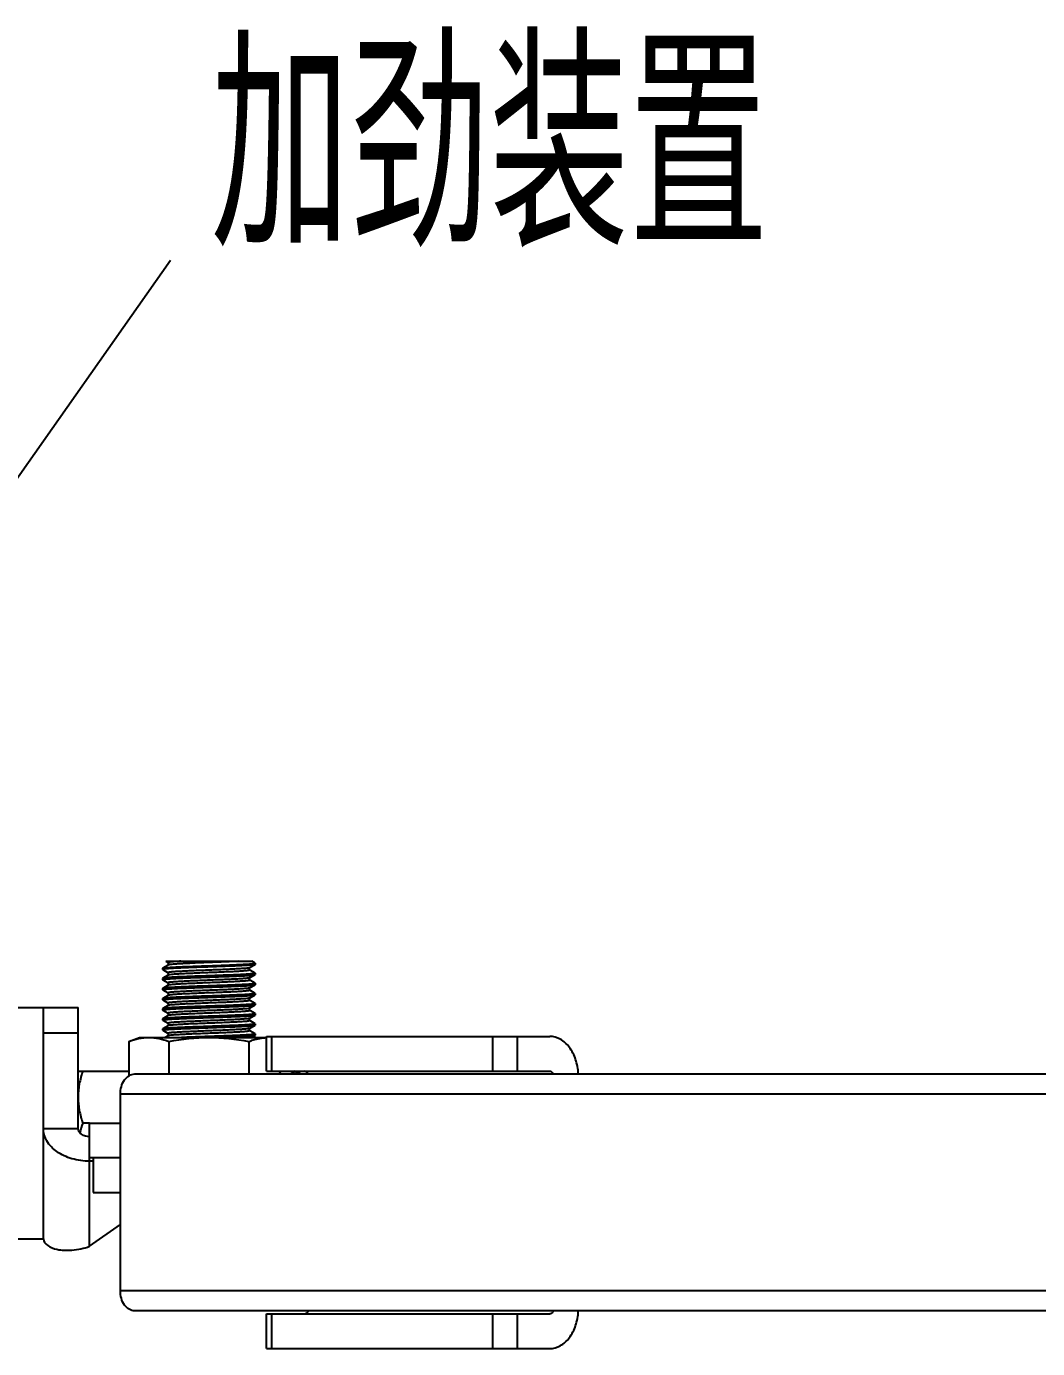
# Model space of a CAD drawing. Extents: x 27938 to 650306, y -92720 to 1524912.
# Drawn here: x 326300 to 328331, y 845778 to 848435 of the extents above; entities that cross this region are included whole.
import ezdxf

# ---------------------------------------------------------------- set-up
doc = ezdxf.new("R2010")
doc.units = 0
doc.header["$LTSCALE"] = 1000
doc.header["$MEASUREMENT"] = 0
doc.layers.add('W_DIM', color=4, linetype='Continuous')
doc.styles.get("Standard").update_dxf_attribs({"font": 'gbenor.shx', "bigfont": 'gbcbig.shx'})
doc.styles.add('wwp100', font='txt.shx', dxfattribs={"width": 0.7, "height": 400, "bigfont": 'hztxt.shx'})
doc.dimstyles.get("Standard").update_dxf_attribs({"dimtxt": 0.18, "dimasz": 0.18, "dimexe": 0.18, "dimexo": 0.0625, "dimgap": 0.09, "dimtad": 0, "dimtih": 1, "dimtoh": 1, "dimdec": 4, "dimzin": 0, "dimdsep": 46, "dimtxsty": 'Standard', "dimcen": 0.09, "dimadec": 0, "dimazin": 0, "dimtfac": 1, "dimtdec": 4, "dimtofl": 0, "dimtmove": 0, "dimatfit": 3, "dimfxl": 1, "dimtolj": 1, "dimtzin": 0, "dimarcsym": 0})

msp = doc.modelspace()

# ---------------------------------------------------------------- linework, layer by layer
at = {"linetype": 'Continuous'}
for p, q in [((326573.6, 846542.2), (326573.8, 846542.3)), ((326573.6, 846542.2), (326573.6, 846539.6)), ((326573.6, 846542.2), (326573.6, 846539.6)), ((326573.8, 846539.4), (326573.6, 846539.6)), ((326573.6, 846539.6), (326573.6, 846539.6)), ((326584.6, 846548.6), (326573.8, 846542.3)), ((326573.8, 846539.4), (326584.6, 846533.2)), ((326579.9, 846556.2), (326584.6, 846553.5)), ((326579.9, 846556.2), (326752.9, 846556.2)), ((326584.6, 846553.6), (326584.6, 846548.6)), ((326584.8, 846548.7), (326584.6, 846548.6)), ((326748.2, 846543.2), (326748.4, 846543.3)), ((326748.4, 846543.3), (326759.3, 846549.6)), ((326748.4, 846538.3), (326748.4, 846543.3)), ((326759.3, 846532.2), (326748.5, 846538.4)), ((326759.3, 846552.5), (326752.9, 846556.2)), ((326759.4, 846552.3), (326759.3, 846552.5)), ((326759.4, 846549.8), (326759.3, 846549.6)), ((326759.4, 846552.3), (326759.4, 846549.8)), ((326573.8, 846522), (326573.6, 846521.8)), ((326573.6, 846521.8), (326573.6, 846519.3)), ((326573.6, 846521.8), (326573.6, 846519.3)), ((326573.8, 846519.1), (326573.6, 846519.3)), ((326573.6, 846519.3), (326573.6, 846519.3)), ((326584.6, 846528.3), (326573.8, 846522)), ((326573.8, 846519.1), (326584.6, 846512.8)), ((326584.6, 846533.2), (326584.6, 846528.3)), ((326584.8, 846528.4), (326584.6, 846528.3)), ((326584.6, 846512.9), (326584.6, 846507.9)), ((326585.2, 846528.5), (326584.8, 846528.4)), ((326748.2, 846522.9), (326748.4, 846523)), ((326748.4, 846523), (326759.3, 846529.3)), ((326748.4, 846518), (326748.4, 846523)), ((326759.3, 846511.9), (326748.5, 846518.1)), ((326759.3, 846532.2), (326759.4, 846532)), ((326759.3, 846529.3), (326759.4, 846529.5)), ((326759.3, 846511.9), (326759.4, 846511.7)), ((326759.4, 846532), (326759.4, 846529.5)), ((326759.4, 846532), (326759.4, 846529.5)), ((326759.4, 846511.7), (326759.4, 846509.1)), ((326759.4, 846511.7), (326759.4, 846509.1)), ((326573.8, 846501.7), (326573.6, 846501.5)), ((326573.6, 846501.5), (326573.6, 846499)), ((326573.6, 846501.5), (326573.6, 846499)), ((326573.8, 846498.8), (326573.6, 846499)), ((326573.6, 846499), (326573.6, 846499)), ((326584.6, 846507.9), (326573.8, 846501.7)), ((326573.8, 846498.8), (326584.6, 846492.5)), ((326584.6, 846487.6), (326573.8, 846481.4)), ((326584.8, 846508.1), (326584.6, 846507.9)), ((326584.6, 846492.6), (326584.6, 846487.6)), ((326584.8, 846487.7), (326584.6, 846487.6)), ((326748.2, 846502.5), (326748.4, 846502.6)), ((326748.4, 846502.6), (326759.3, 846508.9)), ((326748.4, 846497.7), (326748.4, 846502.6)), ((326748.4, 846482.3), (326759.3, 846488.6)), ((326759.3, 846491.5), (326748.5, 846497.8)), ((326759.3, 846508.9), (326759.4, 846509.1)), ((326759.3, 846491.5), (326759.4, 846491.3)), ((326759.3, 846488.6), (326759.4, 846488.8)), ((326759.4, 846491.3), (326759.4, 846488.8)), ((326759.4, 846491.3), (326759.4, 846488.8)), ((325753.3, 846463.3), (326403.8, 846463.3)), ((326334.1, 845998.6), (326334.1, 846463.3)), ((326403.8, 846220.2), (326403.8, 846463.3)), ((326573.8, 846481.4), (326573.6, 846481.2)), ((326573.6, 846481.2), (326573.6, 846478.6)), ((326573.6, 846481.2), (326573.6, 846478.6)), ((326573.6, 846478.6), (326573.6, 846478.7)), ((326573.8, 846478.4), (326573.6, 846478.6)), ((326573.8, 846461), (326573.6, 846460.8)), ((326573.6, 846460.8), (326573.6, 846458.3)), ((326573.6, 846460.8), (326573.6, 846458.3)), ((326573.8, 846478.4), (326584.6, 846472.2)), ((326584.6, 846467.3), (326573.8, 846461)), ((326584.6, 846472.3), (326584.6, 846467.3)), ((326584.8, 846467.4), (326584.6, 846467.3)), ((326748.2, 846482.2), (326748.4, 846482.3)), ((326748.2, 846461.9), (326748.4, 846462)), ((326748.4, 846477.3), (326748.4, 846482.3)), ((326748.4, 846462), (326759.3, 846468.3)), ((326748.4, 846457), (326748.4, 846462)), ((326759.3, 846471.2), (326748.5, 846477.4)), ((326759.3, 846471.2), (326759.4, 846471)), ((326759.3, 846468.3), (326759.4, 846468.5)), ((326759.4, 846471), (326759.4, 846468.5)), ((326759.4, 846471), (326759.4, 846468.5)), ((326573.8, 846458.1), (326573.6, 846458.3)), ((326573.6, 846458.3), (326573.6, 846458.3)), ((326573.8, 846440.7), (326573.6, 846440.5)), ((326573.6, 846440.5), (326573.6, 846438)), ((326573.6, 846440.5), (326573.6, 846438)), ((326573.8, 846437.8), (326573.6, 846438)), ((326573.6, 846438), (326573.6, 846438)), ((326573.8, 846458.1), (326584.6, 846451.8)), ((326584.6, 846447), (326573.8, 846440.7)), ((326573.8, 846437.8), (326584.6, 846431.5)), ((326584.6, 846451.9), (326584.6, 846447)), ((326584.8, 846447.1), (326584.6, 846447)), ((326748.2, 846441.5), (326747.9, 846441.4)), ((326748.2, 846441.5), (326748.4, 846441.7)), ((326748.4, 846441.7), (326759.3, 846447.9)), ((326748.4, 846436.7), (326748.4, 846441.7)), ((326759.3, 846450.9), (326748.5, 846457.1)), ((326759.3, 846430.5), (326748.5, 846436.8)), ((326759.3, 846450.9), (326759.4, 846450.7)), ((326759.3, 846447.9), (326759.4, 846448.1)), ((326759.4, 846450.7), (326759.4, 846448.1)), ((326759.4, 846450.7), (326759.4, 846448.1)), ((326334.1, 846412.2), (326403.8, 846412.2)), ((326573.8, 846420.4), (326573.6, 846420.2)), ((326573.6, 846420.2), (326573.6, 846417.6)), ((326573.6, 846420.2), (326573.6, 846417.6)), ((326573.6, 846417.6), (326573.6, 846417.7)), ((326573.8, 846417.5), (326573.6, 846417.6)), ((326584.6, 846426.6), (326573.8, 846420.4)), ((326573.8, 846417.5), (326584.6, 846411.2)), ((326584.6, 846406.3), (326578.7, 846402.9)), ((326584.6, 846431.6), (326584.6, 846426.6)), ((326584.8, 846426.7), (326584.6, 846426.6)), ((326584.6, 846411.3), (326584.6, 846406.3)), ((326584.8, 846406.4), (326584.6, 846406.3)), ((326585.1, 846426.9), (326584.8, 846426.7)), ((326748.2, 846421.2), (326748.4, 846421.3)), ((326748.4, 846421.3), (326759.3, 846427.6)), ((326748.4, 846416.4), (326748.4, 846421.3)), ((326759.3, 846410.2), (326748.5, 846416.4)), ((326751.7, 846402.9), (326759.3, 846407.3)), ((326759.3, 846430.5), (326759.4, 846430.3)), ((326759.3, 846427.6), (326759.4, 846427.8)), ((326759.3, 846410.2), (326759.4, 846410)), ((326759.3, 846407.3), (326759.4, 846407.5)), ((326759.4, 846430.3), (326759.4, 846427.8)), ((326759.4, 846430.3), (326759.4, 846427.8)), ((326759.4, 846410), (326759.4, 846407.5)), ((326759.4, 846410), (326759.4, 846407.5)), ((326505.6, 846395), (326527.1, 846402.9)), ((326505.6, 846395), (326505.6, 846325.9)), ((326527.1, 846402.9), (326782.6, 846402.9)), ((326586, 846395), (326586, 846329.7)), ((326747, 846395), (326747, 846329.7)), ((326782.6, 846335.5), (326782.6, 846405.2)), ((326782.6, 846405.2), (327351.4, 846405.2)), ((326792.9, 846335.5), (326792.9, 846405.2)), ((327236.4, 846405.2), (327236.4, 846335.5)), ((327285.7, 846405.2), (327285.7, 846335.5)), ((326403.8, 846335.5), (326505.6, 846335.5)), ((326517.7, 846329.7), (330327.4, 846329.7)), ((326782.6, 846335.5), (327351.4, 846335.5)), ((326811.7, 846335.5), (326807.5, 846329.7)), ((326837.7, 846335.5), (326838.1, 846335)), ((326488.9, 845894.1), (326488.9, 846289.1)), ((330019.4, 846289.1), (326488.9, 846289.1)), ((326334.1, 846220.2), (326403.8, 846220.2)), ((326427, 846230.9), (326413.1, 846230.9)), ((326427, 845983.4), (326427, 846231)), ((326427, 846231), (326488.9, 846231)), ((326488.9, 846161.3), (326427, 846161.3)), ((326434.2, 846154.5), (326427, 846154.5)), ((326434.2, 846161.3), (326434.2, 846091.6)), ((326434.2, 846091.6), (326488.9, 846091.6)), ((326427, 845983.4), (326488.9, 846027.1)), ((324696.2, 845998.6), (326334.1, 845998.6)), ((330019.4, 845894.1), (326488.9, 845894.1)), ((330327.4, 845853.5), (326517.7, 845853.5)), ((326782.6, 845778), (326782.6, 845847.7)), ((326782.6, 845847.7), (327351.4, 845847.7)), ((326792.9, 845778), (326792.9, 845847.7)), ((327236.4, 845847.7), (327236.4, 845778)), ((327285.7, 845847.7), (327285.7, 845778)), ((326782.6, 845778), (327351.4, 845778))]:
    msp.add_line(p, q, dxfattribs=at)
msp.add_lwpolyline([(326850.9, 846329.7), (326841.8, 846333.2), (326836.9, 846335.5)], dxfattribs=at)
msp.add_arc((326842.3, 846344.4), 24, 330.2296, 332.1247, dxfattribs=at)
for points, knots in [([(326759.3, 846549.6), (326759, 846549.4), (326758, 846549.2), (326756.2, 846548.9), (326753.6, 846548.6), (326748.5, 846548.2), (326740.4, 846547.6), (326728.6, 846547), (326714.6, 846546.4), (326698.7, 846545.8), (326681.8, 846545.2), (326664.2, 846544.6), (326646.7, 846544), (326630, 846543.4), (326614.6, 846542.8), (326601.1, 846542.2), (326591.3, 846541.7), (326584.8, 846541.2), (326580.9, 846540.9), (326578, 846540.6), (326575.7, 846540.3), (326574.4, 846540), (326573.7, 846539.8), (326573.6, 846539.6)], [0, 0, 0, 0, 0.005436, 0.015295, 0.02956, 0.048124, 0.097458, 0.161522, 0.237979, 0.324028, 0.416511, 0.512037, 0.607098, 0.698208, 0.782022, 0.855468, 0.915857, 0.940446, 0.960989, 0.977304, 0.989257, 0.996774, 1, 1, 1, 1]), ([(326573.8, 846542.3), (326574.1, 846542.5), (326575, 846542.7), (326576.8, 846543), (326579.5, 846543.3), (326584.6, 846543.8), (326592.8, 846544.3), (326604.6, 846544.9), (326618.7, 846545.5), (326634.6, 846546.1), (326651.7, 846546.7), (326669.3, 846547.3), (326686.8, 846547.9), (326703.6, 846548.6), (326718.9, 846549.2), (326732.4, 846549.8), (326742.2, 846550.3), (326748.6, 846550.7), (326752.4, 846551), (326755.3, 846551.3), (326757.5, 846551.6), (326758.7, 846551.9), (326759.4, 846552.1), (326759.4, 846552.3)], [0, 0, 0, 0, 0.005474, 0.015397, 0.029751, 0.04843, 0.098054, 0.162473, 0.239322, 0.325768, 0.418622, 0.514456, 0.609731, 0.70093, 0.784687, 0.857913, 0.91791, 0.942239, 0.962481, 0.978455, 0.990031, 0.997145, 1, 1, 1, 1]), ([(326610.4, 846556.2), (326606.7, 846556), (326601.6, 846555.7), (326595.3, 846555.3), (326591.6, 846554.9), (326588.7, 846554.6), (326586.5, 846554.3), (326585.4, 846554), (326584.6, 846553.8), (326584.6, 846553.6)], [0, 0, 0, 0, 0.42036, 0.591474, 0.734119, 0.846922, 0.928807, 0.97931, 1, 1, 1, 1]), ([(326748.2, 846543.2), (326747.9, 846543), (326747.1, 846542.8), (326744.4, 846542.3), (326739.3, 846541.8), (326731.2, 846541.2), (326720.7, 846540.7), (326708.3, 846540), (326694.3, 846539.4), (326679.2, 846538.8), (326663.8, 846538.2), (326648.4, 846537.6), (326633.7, 846537), (326620.2, 846536.4), (326608.4, 846535.8), (326599.8, 846535.3), (326594.1, 846534.8), (326590.8, 846534.5), (326588.3, 846534.2), (326586.3, 846533.9), (326585.3, 846533.7), (326584.6, 846533.4), (326584.6, 846533.2)], [0, 0, 0, 0, 0.005874, 0.016149, 0.049759, 0.099805, 0.164491, 0.241456, 0.327881, 0.420594, 0.516191, 0.611162, 0.702019, 0.785427, 0.858327, 0.918049, 0.942269, 0.962424, 0.97834, 0.989887, 0.997022, 1, 1, 1, 1]), ([(326726.1, 846556.2), (326719.9, 846555.9), (326706.5, 846555.2), (326685.1, 846554.3), (326662.2, 846553.4), (326639.7, 846552.5), (326622, 846551.7), (326609.4, 846551.1), (326601.7, 846550.6), (326595.3, 846550.2), (326590.3, 846549.8), (326587.1, 846549.3), (326585.3, 846549), (326584.8, 846548.7)], [0, 0, 0, 0, 0.131034, 0.286202, 0.452618, 0.616437, 0.764037, 0.82784, 0.883154, 0.928833, 0.963939, 0.987775, 1, 1, 1, 1]), ([(326748.4, 846538.3), (326748.4, 846538.2), (326747.8, 846537.9), (326746.8, 846537.7), (326744.9, 846537.4), (326742.4, 846537.1), (326739.2, 846536.8), (326733.7, 846536.3), (326725.4, 846535.8), (326713.9, 846535.2), (326700.7, 846534.6), (326686.3, 846534), (326671.2, 846533.4), (326656, 846532.8), (326641.1, 846532.2), (326627.1, 846531.6), (326614.5, 846531), (326603.8, 846530.4), (326595.3, 846529.9), (326589.3, 846529.3), (326586.2, 846528.9), (326585.2, 846528.5)], [0, 0, 0, 0, 0.002911, 0.009849, 0.021073, 0.036545, 0.056142, 0.079704, 0.137856, 0.208956, 0.290481, 0.379534, 0.472947, 0.567398, 0.659524, 0.746048, 0.823893, 0.890294, 0.942901, 0.979872, 1, 1, 1, 1]), ([(326573.6, 846519.3), (326573.7, 846519.5), (326574.4, 846519.7), (326575.7, 846520), (326578, 846520.3), (326580.9, 846520.6), (326584.8, 846520.9), (326591.3, 846521.3), (326601.1, 846521.9), (326614.6, 846522.5), (326630, 846523.1), (326646.7, 846523.7), (326664.2, 846524.3), (326681.7, 846524.9), (326698.7, 846525.5), (326714.5, 846526.1), (326728.6, 846526.7), (326740.4, 846527.3), (326748.5, 846527.8), (326753.6, 846528.3), (326756.2, 846528.6), (326758, 846528.9), (326759, 846529.1), (326759.3, 846529.3)], [0, 0, 0, 0, 0.003225, 0.010741, 0.022692, 0.039006, 0.059547, 0.084135, 0.144521, 0.217966, 0.301777, 0.392884, 0.487948, 0.583476, 0.67596, 0.762008, 0.838468, 0.902535, 0.95187, 0.970436, 0.984702, 0.994562, 1, 1, 1, 1]), ([(326759.4, 846532), (326759.4, 846531.8), (326758.7, 846531.6), (326757.5, 846531.3), (326755.3, 846531), (326752.4, 846530.7), (326748.6, 846530.4), (326742.2, 846530), (326732.4, 846529.4), (326718.9, 846528.8), (326703.6, 846528.2), (326686.8, 846527.6), (326669.3, 846527), (326651.7, 846526.4), (326634.6, 846525.8), (326618.7, 846525.2), (326604.6, 846524.6), (326592.8, 846524), (326584.6, 846523.4), (326579.5, 846523), (326576.8, 846522.7), (326575, 846522.4), (326574.1, 846522.2), (326573.8, 846522)], [0, 0, 0, 0, 0.002855, 0.009969, 0.021546, 0.03752, 0.057763, 0.082092, 0.142088, 0.215313, 0.299069, 0.390267, 0.485541, 0.581373, 0.674225, 0.760673, 0.837524, 0.901944, 0.951568, 0.970248, 0.984602, 0.994526, 1, 1, 1, 1]), ([(326759.4, 846511.7), (326759.4, 846511.5), (326758.7, 846511.2), (326757.5, 846511), (326755.3, 846510.7), (326752.4, 846510.4), (326748.6, 846510.1), (326742.2, 846509.6), (326732.4, 846509.1), (326718.9, 846508.5), (326703.6, 846507.9), (326686.8, 846507.3), (326669.3, 846506.7), (326651.7, 846506.1), (326634.6, 846505.5), (326618.7, 846504.8), (326604.6, 846504.2), (326592.8, 846503.6), (326584.6, 846503.1), (326579.5, 846502.7), (326576.8, 846502.4), (326575, 846502.1), (326574.1, 846501.9), (326573.8, 846501.7)], [0, 0, 0, 0, 0.002855, 0.009968, 0.021544, 0.037518, 0.05776, 0.082088, 0.142084, 0.21531, 0.299066, 0.390263, 0.485541, 0.581378, 0.674232, 0.760678, 0.837529, 0.901949, 0.951571, 0.970249, 0.984603, 0.994526, 1, 1, 1, 1]), ([(326748.2, 846522.9), (326747.9, 846522.7), (326747.1, 846522.5), (326744.4, 846522), (326739.3, 846521.5), (326731.2, 846520.9), (326720.7, 846520.3), (326708.3, 846519.7), (326694.3, 846519.1), (326679.2, 846518.5), (326663.8, 846517.9), (326648.4, 846517.3), (326633.7, 846516.7), (326620.2, 846516.1), (326608.4, 846515.5), (326599.8, 846514.9), (326594.1, 846514.5), (326590.8, 846514.2), (326588.3, 846513.9), (326586.3, 846513.6), (326585.3, 846513.4), (326584.6, 846513.1), (326584.6, 846512.9)], [0, 0, 0, 0, 0.005874, 0.016149, 0.049759, 0.099805, 0.164491, 0.241457, 0.327881, 0.420594, 0.516191, 0.611162, 0.702019, 0.785427, 0.858326, 0.918049, 0.942267, 0.962424, 0.978338, 0.989888, 0.99702, 1, 1, 1, 1]), ([(326748.4, 846518), (326748.4, 846517.8), (326747.7, 846517.6), (326746.7, 846517.3), (326744.8, 846517), (326742.2, 846516.7), (326738.9, 846516.4), (326733.3, 846516), (326724.7, 846515.5), (326712.9, 846514.9), (326699.4, 846514.2), (326684.7, 846513.6), (326669.3, 846513), (326653.8, 846512.4), (326638.8, 846511.8), (326624.8, 846511.2), (326612.3, 846510.6), (326601.9, 846510), (326593.8, 846509.4), (326588.6, 846508.9), (326586, 846508.4), (326585.1, 846508.2), (326584.8, 846508.1)], [0, 0, 0, 0, 0.002979, 0.01011, 0.021658, 0.037569, 0.057721, 0.081935, 0.141646, 0.214533, 0.297928, 0.388772, 0.483732, 0.579321, 0.672029, 0.758455, 0.835426, 0.900125, 0.95019, 0.983823, 0.994112, 1, 1, 1, 1]), ([(326573.6, 846499), (326573.7, 846499.2), (326574.4, 846499.4), (326575.7, 846499.7), (326578, 846500), (326580.9, 846500.3), (326584.8, 846500.6), (326591.3, 846501), (326601.1, 846501.5), (326614.6, 846502.1), (326630, 846502.7), (326646.7, 846503.4), (326664.2, 846504), (326681.7, 846504.6), (326698.7, 846505.2), (326714.5, 846505.8), (326728.6, 846506.4), (326740.4, 846507), (326748.5, 846507.5), (326753.6, 846508), (326756.2, 846508.2), (326758, 846508.6), (326759, 846508.8), (326759.3, 846508.9)], [0, 0, 0, 0, 0.003225, 0.010742, 0.022694, 0.039008, 0.059551, 0.084139, 0.144526, 0.217973, 0.301788, 0.392894, 0.487953, 0.583479, 0.675961, 0.762009, 0.838466, 0.902531, 0.951868, 0.970435, 0.984701, 0.994562, 1, 1, 1, 1]), ([(326573.6, 846478.7), (326573.7, 846478.9), (326574.4, 846479.1), (326575.7, 846479.4), (326578, 846479.6), (326580.9, 846479.9), (326584.8, 846480.2), (326591.3, 846480.7), (326601.1, 846481.2), (326614.6, 846481.8), (326630, 846482.4), (326646.7, 846483), (326664.2, 846483.6), (326681.7, 846484.2), (326698.7, 846484.9), (326714.5, 846485.5), (326728.6, 846486.1), (326740.4, 846486.7), (326748.5, 846487.2), (326753.6, 846487.6), (326756.2, 846487.9), (326758, 846488.2), (326759, 846488.4), (326759.3, 846488.6)], [0, 0, 0, 0, 0.003225, 0.010742, 0.022693, 0.039008, 0.059551, 0.084139, 0.144525, 0.217968, 0.30178, 0.392886, 0.487947, 0.583471, 0.675953, 0.762004, 0.838465, 0.902532, 0.951868, 0.970435, 0.984701, 0.994562, 1, 1, 1, 1]), ([(326759.4, 846491.3), (326759.4, 846491.2), (326758.7, 846490.9), (326757.5, 846490.6), (326755.3, 846490.3), (326752.4, 846490.1), (326748.6, 846489.7), (326742.2, 846489.3), (326732.4, 846488.8), (326718.9, 846488.2), (326703.6, 846487.6), (326686.8, 846487), (326669.3, 846486.3), (326651.7, 846485.7), (326634.6, 846485.1), (326618.7, 846484.5), (326604.6, 846483.9), (326592.8, 846483.3), (326584.6, 846482.8), (326579.5, 846482.3), (326576.8, 846482), (326575, 846481.7), (326574.1, 846481.5), (326573.8, 846481.4)], [0, 0, 0, 0, 0.002855, 0.009969, 0.021546, 0.03752, 0.057763, 0.082092, 0.142089, 0.215318, 0.299077, 0.390275, 0.485549, 0.581383, 0.674236, 0.760681, 0.837528, 0.901946, 0.95157, 0.970249, 0.984603, 0.994526, 1, 1, 1, 1]), ([(326747.7, 846502.3), (326746.5, 846502), (326743.3, 846501.6), (326737.1, 846501), (326728.5, 846500.4), (326717.7, 846499.8), (326705.1, 846499.2), (326686, 846498.4), (326666.1, 846497.7), (326646.1, 846496.9), (326631.8, 846496.3), (326618.8, 846495.7), (326607.4, 846495.1), (326599.2, 846494.6), (326593.7, 846494.1), (326590.6, 846493.8), (326588.1, 846493.6), (326586.2, 846493.2), (326585.3, 846493), (326584.6, 846492.7), (326584.6, 846492.6)], [0, 0, 0, 0, 0.02164, 0.059864, 0.113419, 0.180452, 0.258616, 0.345169, 0.53109, 0.623921, 0.712302, 0.793127, 0.863558, 0.921128, 0.944446, 0.963837, 0.979144, 0.990248, 0.997114, 1, 1, 1, 1]), ([(326748.4, 846497.7), (326748.4, 846497.5), (326747.7, 846497.2), (326746.7, 846497), (326744.8, 846496.7), (326742.2, 846496.4), (326738.9, 846496.1), (326733.3, 846495.7), (326724.7, 846495.1), (326712.9, 846494.5), (326699.4, 846493.9), (326684.7, 846493.3), (326669.3, 846492.7), (326653.8, 846492.1), (326638.8, 846491.5), (326624.8, 846490.9), (326612.3, 846490.3), (326601.9, 846489.7), (326593.8, 846489.1), (326588.6, 846488.6), (326586, 846488.1), (326585.1, 846487.9), (326584.8, 846487.7)], [0, 0, 0, 0, 0.002978, 0.010111, 0.021657, 0.037569, 0.05772, 0.081936, 0.141647, 0.214533, 0.297928, 0.388772, 0.483731, 0.57932, 0.672029, 0.758455, 0.835427, 0.900125, 0.95019, 0.983823, 0.99411, 1, 1, 1, 1]), ([(326573.6, 846458.3), (326573.7, 846458.5), (326574.4, 846458.7), (326575.7, 846459), (326578, 846459.3), (326580.9, 846459.6), (326584.8, 846459.9), (326591.3, 846460.4), (326601.1, 846460.9), (326614.6, 846461.5), (326630, 846462.1), (326646.7, 846462.7), (326664.2, 846463.3), (326681.7, 846463.9), (326698.7, 846464.5), (326714.5, 846465.1), (326728.6, 846465.7), (326740.4, 846466.3), (326748.5, 846466.9), (326753.6, 846467.3), (326756.2, 846467.6), (326758, 846467.9), (326759, 846468.1), (326759.3, 846468.3)], [0, 0, 0, 0, 0.003225, 0.010741, 0.022692, 0.039006, 0.059547, 0.084135, 0.144521, 0.217967, 0.30178, 0.392887, 0.48795, 0.583479, 0.675962, 0.76201, 0.838468, 0.902535, 0.95187, 0.970436, 0.984702, 0.994562, 1, 1, 1, 1]), ([(326759.4, 846471), (326759.4, 846470.8), (326758.7, 846470.6), (326757.5, 846470.3), (326755.3, 846470), (326752.4, 846469.7), (326748.6, 846469.4), (326742.2, 846469), (326732.4, 846468.5), (326718.9, 846467.8), (326703.6, 846467.2), (326686.8, 846466.6), (326669.3, 846466), (326651.7, 846465.4), (326634.6, 846464.8), (326618.7, 846464.2), (326604.6, 846463.6), (326592.8, 846463), (326584.6, 846462.5), (326579.5, 846462), (326576.8, 846461.7), (326575, 846461.4), (326574.1, 846461.2), (326573.8, 846461)], [0, 0, 0, 0, 0.002855, 0.009968, 0.021545, 0.037519, 0.057762, 0.08209, 0.142086, 0.21531, 0.299066, 0.390263, 0.485539, 0.581372, 0.674224, 0.760672, 0.837524, 0.901944, 0.951568, 0.970248, 0.984602, 0.994526, 1, 1, 1, 1]), ([(326748.2, 846482.2), (326747.9, 846482), (326747.1, 846481.8), (326744.4, 846481.3), (326739.3, 846480.9), (326731.2, 846480.3), (326720.7, 846479.7), (326708.3, 846479.1), (326694.3, 846478.5), (326679.2, 846477.8), (326663.8, 846477.2), (326648.4, 846476.6), (326633.7, 846476), (326620.2, 846475.4), (326608.4, 846474.8), (326599.8, 846474.3), (326594.1, 846473.8), (326590.8, 846473.5), (326588.3, 846473.2), (326586.3, 846472.9), (326585.3, 846472.7), (326584.6, 846472.4), (326584.6, 846472.3)], [0, 0, 0, 0, 0.005876, 0.016149, 0.049758, 0.099805, 0.164491, 0.241457, 0.327882, 0.420595, 0.516192, 0.611162, 0.702019, 0.785427, 0.858326, 0.918048, 0.942268, 0.962423, 0.978339, 0.989887, 0.997021, 1, 1, 1, 1]), ([(326748.2, 846461.9), (326747.9, 846461.7), (326747.1, 846461.5), (326744.4, 846461), (326739.3, 846460.5), (326731.2, 846459.9), (326720.7, 846459.3), (326708.3, 846458.7), (326694.3, 846458.1), (326679.2, 846457.5), (326663.8, 846456.9), (326648.4, 846456.3), (326633.7, 846455.7), (326620.2, 846455.1), (326608.4, 846454.5), (326599.8, 846454), (326594.1, 846453.5), (326590.8, 846453.2), (326588.3, 846452.9), (326586.3, 846452.6), (326585.3, 846452.4), (326584.6, 846452.1), (326584.6, 846451.9)], [0, 0, 0, 0, 0.005874, 0.016149, 0.049758, 0.099805, 0.164491, 0.241456, 0.327881, 0.420594, 0.516191, 0.611162, 0.702019, 0.785427, 0.858327, 0.918049, 0.942268, 0.962424, 0.978338, 0.989888, 0.997021, 1, 1, 1, 1]), ([(326748.4, 846477.3), (326748.4, 846477.2), (326747.7, 846476.9), (326746.7, 846476.7), (326744.8, 846476.4), (326742.2, 846476.1), (326738.9, 846475.8), (326733.3, 846475.3), (326724.7, 846474.8), (326712.9, 846474.2), (326699.4, 846473.6), (326684.7, 846473), (326669.3, 846472.4), (326653.8, 846471.8), (326638.8, 846471.1), (326624.8, 846470.5), (326612.3, 846469.9), (326601.9, 846469.3), (326593.8, 846468.7), (326588.6, 846468.3), (326586, 846467.8), (326585.1, 846467.6), (326584.8, 846467.4)], [0, 0, 0, 0, 0.002978, 0.010111, 0.021656, 0.037569, 0.05772, 0.081935, 0.141646, 0.214533, 0.297927, 0.388772, 0.483731, 0.579321, 0.67203, 0.758455, 0.835427, 0.900125, 0.95019, 0.983823, 0.994112, 1, 1, 1, 1]), ([(326573.6, 846438), (326573.7, 846438.2), (326574.4, 846438.4), (326575.7, 846438.7), (326578, 846439), (326580.9, 846439.3), (326584.8, 846439.6), (326591.3, 846440), (326601.1, 846440.5), (326614.6, 846441.2), (326630, 846441.8), (326646.7, 846442.4), (326664.2, 846443), (326681.7, 846443.6), (326698.7, 846444.2), (326714.5, 846444.8), (326728.6, 846445.4), (326740.4, 846446), (326748.5, 846446.5), (326753.6, 846447), (326756.2, 846447.3), (326758, 846447.6), (326759, 846447.8), (326759.3, 846447.9)], [0, 0, 0, 0, 0.003225, 0.010742, 0.022694, 0.039009, 0.059552, 0.08414, 0.144527, 0.217974, 0.301788, 0.392895, 0.487953, 0.583477, 0.675959, 0.762007, 0.838465, 0.902531, 0.951868, 0.970435, 0.984701, 0.994562, 1, 1, 1, 1]), ([(326759.4, 846450.7), (326759.4, 846450.5), (326758.7, 846450.2), (326757.5, 846450), (326755.3, 846449.7), (326752.4, 846449.4), (326748.6, 846449.1), (326742.2, 846448.6), (326732.4, 846448.1), (326718.9, 846447.5), (326703.6, 846446.9), (326686.8, 846446.3), (326669.3, 846445.7), (326651.7, 846445.1), (326634.6, 846444.5), (326618.7, 846443.9), (326604.6, 846443.3), (326592.8, 846442.6), (326584.6, 846442.1), (326579.5, 846441.7), (326576.8, 846441.4), (326575, 846441.1), (326574.1, 846440.9), (326573.8, 846440.7)], [0, 0, 0, 0, 0.002855, 0.009969, 0.021545, 0.037519, 0.05776, 0.082088, 0.142085, 0.215312, 0.29907, 0.390268, 0.485546, 0.581383, 0.674236, 0.760681, 0.83753, 0.901949, 0.951572, 0.970249, 0.984603, 0.994526, 1, 1, 1, 1]), ([(326747.9, 846441.4), (326746.9, 846441), (326743.7, 846440.7), (326737.8, 846440.1), (326729.3, 846439.5), (326718.6, 846438.9), (326706.1, 846438.3), (326692.1, 846437.7), (326677.2, 846437.1), (326661.9, 846436.5), (326646.8, 846435.9), (326632.4, 846435.3), (326619.2, 846434.7), (326607.7, 846434.1), (326599.4, 846433.6), (326593.8, 846433.2), (326590.6, 846432.9), (326588.2, 846432.6), (326586.3, 846432.3), (326585.3, 846432), (326584.6, 846431.8), (326584.6, 846431.6)], [0, 0, 0, 0, 0.019944, 0.056762, 0.109253, 0.175577, 0.253383, 0.339903, 0.432057, 0.52656, 0.620045, 0.70918, 0.79079, 0.861971, 0.920194, 0.943786, 0.963408, 0.9789, 0.990139, 0.997086, 1, 1, 1, 1]), ([(326748.4, 846457), (326748.4, 846456.9), (326747.7, 846456.6), (326746.7, 846456.3), (326744.8, 846456), (326742.2, 846455.7), (326738.9, 846455.4), (326733.3, 846455), (326724.7, 846454.5), (326712.9, 846453.9), (326699.4, 846453.3), (326684.7, 846452.7), (326669.3, 846452), (326653.8, 846451.4), (326638.8, 846450.8), (326624.8, 846450.2), (326612.3, 846449.6), (326601.9, 846449), (326593.8, 846448.4), (326588.6, 846447.9), (326586, 846447.5), (326585.1, 846447.2), (326584.8, 846447.1)], [0, 0, 0, 0, 0.002979, 0.01011, 0.021658, 0.037569, 0.057721, 0.081935, 0.141647, 0.214533, 0.297928, 0.388772, 0.483732, 0.57932, 0.672029, 0.758455, 0.835426, 0.900125, 0.950189, 0.983823, 0.994111, 1, 1, 1, 1]), ([(326748.4, 846436.7), (326748.4, 846436.5), (326747.8, 846436.3), (326746.8, 846436), (326744.9, 846435.7), (326742.4, 846435.4), (326739.1, 846435.1), (326733.6, 846434.7), (326725.2, 846434.2), (326713.6, 846433.6), (326700.3, 846433), (326685.8, 846432.4), (326670.7, 846431.8), (326655.3, 846431.2), (326640.4, 846430.6), (326626.4, 846430), (326613.9, 846429.4), (326603.2, 846428.8), (326594.8, 846428.2), (326589, 846427.6), (326586, 846427.2), (326585.1, 846426.9)], [0, 0, 0, 0, 0.00293, 0.009924, 0.021241, 0.036839, 0.056595, 0.080345, 0.138946, 0.21056, 0.292623, 0.382193, 0.476053, 0.570834, 0.663131, 0.749631, 0.827228, 0.893142, 0.945019, 0.981028, 1, 1, 1, 1]), ([(326573.6, 846417.7), (326573.7, 846417.9), (326574.4, 846418.1), (326575.7, 846418.4), (326578, 846418.7), (326580.9, 846419), (326584.8, 846419.3), (326591.3, 846419.7), (326601.1, 846420.2), (326614.6, 846420.8), (326630, 846421.4), (326646.7, 846422), (326664.2, 846422.6), (326681.7, 846423.3), (326698.7, 846423.9), (326714.5, 846424.5), (326728.6, 846425.1), (326740.4, 846425.7), (326748.5, 846426.2), (326753.6, 846426.6), (326756.2, 846426.9), (326758, 846427.2), (326759, 846427.4), (326759.3, 846427.6)], [0, 0, 0, 0, 0.003224, 0.010741, 0.022692, 0.039006, 0.059548, 0.084136, 0.144522, 0.217964, 0.301775, 0.392882, 0.487945, 0.583471, 0.675954, 0.762005, 0.838466, 0.902533, 0.951869, 0.970435, 0.984701, 0.994562, 1, 1, 1, 1]), ([(326759.4, 846430.3), (326759.4, 846430.2), (326758.7, 846429.9), (326757.5, 846429.7), (326755.3, 846429.4), (326752.4, 846429.1), (326748.6, 846428.8), (326742.2, 846428.3), (326732.4, 846427.8), (326718.9, 846427.2), (326703.6, 846426.6), (326686.8, 846426), (326669.3, 846425.4), (326651.7, 846424.7), (326634.6, 846424.1), (326618.7, 846423.5), (326604.6, 846422.9), (326592.8, 846422.3), (326584.6, 846421.8), (326579.5, 846421.3), (326576.8, 846421.1), (326575, 846420.8), (326574.1, 846420.5), (326573.8, 846420.4)], [0, 0, 0, 0, 0.002855, 0.009969, 0.021546, 0.037521, 0.057764, 0.082093, 0.14209, 0.215317, 0.299076, 0.390274, 0.485548, 0.581381, 0.674233, 0.760678, 0.837526, 0.901945, 0.951569, 0.970248, 0.984602, 0.994526, 1, 1, 1, 1]), ([(326748.2, 846421.2), (326747.9, 846421.1), (326747.1, 846420.8), (326744.4, 846420.4), (326739.3, 846419.9), (326731.2, 846419.3), (326720.7, 846418.7), (326708.3, 846418.1), (326694.3, 846417.5), (326679.2, 846416.9), (326663.8, 846416.2), (326648.4, 846415.6), (326633.7, 846415), (326620.2, 846414.4), (326608.4, 846413.8), (326599.8, 846413.3), (326594.1, 846412.9), (326590.8, 846412.6), (326588.3, 846412.3), (326586.3, 846412), (326585.3, 846411.7), (326584.6, 846411.4), (326584.6, 846411.3)], [0, 0, 0, 0, 0.005875, 0.016149, 0.049759, 0.099805, 0.164492, 0.241457, 0.327882, 0.420594, 0.516191, 0.611162, 0.702019, 0.785427, 0.858326, 0.918049, 0.942268, 0.962424, 0.978338, 0.989888, 0.99702, 1, 1, 1, 1]), ([(326748.4, 846416.4), (326748.4, 846416.2), (326747.7, 846415.9), (326746.7, 846415.7), (326744.8, 846415.4), (326742.2, 846415.1), (326738.9, 846414.8), (326733.3, 846414.3), (326724.7, 846413.8), (326712.9, 846413.2), (326699.4, 846412.6), (326684.7, 846412), (326669.3, 846411.4), (326653.8, 846410.8), (326638.8, 846410.2), (326624.8, 846409.6), (326612.3, 846409), (326601.9, 846408.4), (326593.8, 846407.8), (326588.6, 846407.3), (326586, 846406.8), (326585.1, 846406.6), (326584.8, 846406.4)], [0, 0, 0, 0, 0.002978, 0.01011, 0.021657, 0.037569, 0.057721, 0.081935, 0.141646, 0.214533, 0.297927, 0.388772, 0.483732, 0.579321, 0.67203, 0.758455, 0.835427, 0.900125, 0.95019, 0.983823, 0.994112, 1, 1, 1, 1]), ([(326759.4, 846410), (326759.4, 846409.9), (326759.1, 846409.7), (326758.5, 846409.5), (326757.3, 846409.3), (326755, 846409), (326751.1, 846408.6), (326745.2, 846408.2), (326737.8, 846407.8), (326729, 846407.3), (326719.1, 846406.9), (326704, 846406.3), (326683.7, 846405.5), (326658.9, 846404.7), (326634.6, 846403.8), (326618.8, 846403.2), (326611.3, 846402.9)], [0, 0, 0, 0, 0.002115, 0.006819, 0.014376, 0.024804, 0.054125, 0.094291, 0.144561, 0.203991, 0.271458, 0.345683, 0.50868, 0.68068, 0.848679, 1, 1, 1, 1]), ([(326680.2, 846402.9), (326690.1, 846403.2), (326704.6, 846403.7), (326722.8, 846404.5), (326734.4, 846405), (326743.9, 846405.6), (326751.3, 846406.1), (326755.9, 846406.5), (326758.3, 846407), (326759, 846407.1), (326759.3, 846407.3)], [0, 0, 0, 0, 0.377797, 0.545491, 0.692435, 0.814388, 0.907853, 0.970196, 0.989179, 1, 1, 1, 1]), ([(326505.6, 846395), (326512.1, 846397.4), (326525.3, 846401.4), (326539, 846402.9), (326545.8, 846402.9)], [0, 0, 0, 0, 0.506411, 1, 1, 1, 1]), ([(326545.8, 846402.9), (326552.6, 846402.9), (326566.3, 846401.4), (326579.5, 846397.4), (326586, 846395)], [0, 0, 0, 0, 0.493589, 1, 1, 1, 1]), ([(326747, 846395), (326749.9, 846396.1), (326761.5, 846400), (326773.6, 846402.3), (326782.6, 846402.8)], [0, 0, 0, 0, 0.255201, 1, 1, 1, 1]), ([(327408.7, 846329.7), (327408.2, 846339.7), (327404.8, 846358.7), (327392.5, 846383.4), (327374.2, 846400.8), (327358.6, 846405.2), (327351.4, 846405.2)], [0, 0, 0, 0, 0.28827, 0.554385, 0.789199, 1, 1, 1, 1]), ([(326413.1, 846335.5), (326410.3, 846327), (326405.6, 846309.8), (326403.8, 846292), (326403.8, 846283.2)], [0, 0, 0, 0, 0.501873, 1, 1, 1, 1]), ([(326488.9, 846289.1), (326488.9, 846299), (326492.7, 846317.6), (326509.8, 846329.7), (326517.7, 846329.7)], [0, 0, 0, 0, 0.559767, 1, 1, 1, 1]), ([(326831, 846335.7), (326831.7, 846335.2), (326834.8, 846333.1), (326837.9, 846331.2), (326840.4, 846329.8)], [0, 0, 0, 0, 0.2275, 1, 1, 1, 1]), ([(327351.4, 846335.5), (327352.1, 846335.5), (327355.3, 846334.9), (327357.5, 846332), (327358.5, 846329.8)], [0, 0, 0, 0, 0.22722, 1, 1, 1, 1]), ([(326403.8, 846283.2), (326403.8, 846274.4), (326405.6, 846256.6), (326410.3, 846239.4), (326413.1, 846230.9)], [0, 0, 0, 0, 0.498127, 1, 1, 1, 1]), ([(326427, 846154.5), (326415.1, 846154.5), (326391.8, 846157.6), (326361.4, 846171.3), (326339.8, 846192.8), (326334.1, 846211.5), (326334.1, 846220.2)], [0, 0, 0, 0, 0.287969, 0.555344, 0.790533, 1, 1, 1, 1]), ([(326427, 846203.7), (326421.3, 846203.7), (326410.7, 846205.9), (326403.8, 846215.7), (326403.8, 846220.2)], [0, 0, 0, 0, 0.55976, 1, 1, 1, 1]), ([(326334.1, 845998.6), (326334.1, 845987.1), (326355.4, 845977.4), (326375.8, 845975.2), (326398.4, 845975.5), (326415.6, 845979.4), (326427, 845983.4)], [0, 0, 0, 0, 0.34128, 0.481725, 0.640517, 1, 1, 1, 1]), ([(326517.7, 845853.5), (326509.8, 845853.5), (326492.7, 845865.6), (326488.9, 845884.1), (326488.9, 845894.1)], [0, 0, 0, 0, 0.440233, 1, 1, 1, 1]), ([(327351.4, 845778), (327358.6, 845778), (327374.2, 845782.4), (327392.5, 845799.7), (327404.8, 845824.4), (327408.2, 845843.5), (327408.7, 845853.4)], [0, 0, 0, 0, 0.210801, 0.445615, 0.71173, 1, 1, 1, 1]), ([(327358.5, 845853.4), (327358.1, 845852.6), (327356.7, 845849.8), (327353.6, 845847.7), (327351.4, 845847.7)], [0, 0, 0, 0, 0.2888, 1, 1, 1, 1])]:
    msp.add_open_spline(points, degree=3, knots=knots, dxfattribs=at)
for points in [[(326748.2, 846502.5), (326748.1, 846502.4), (326747.9, 846502.4), (326747.7, 846502.3)], [(326586, 846395), (326612.6, 846399.9), (326639.6, 846402.9), (326666.5, 846402.9)], [(326666.5, 846402.9), (326693.5, 846402.9), (326720.5, 846399.9), (326747, 846395)], [(326863.4, 846333.3), (326862.2, 846334.6), (326860.4, 846335.5), (326858.6, 846335.5)], [(326863.1, 846332.5), (326862.5, 846331.5), (326861.9, 846330.5), (326861.2, 846329.6)], [(326865.6, 846329.8), (326865.1, 846331), (326864.4, 846332.3), (326863.4, 846333.3)], [(326413.1, 846230.9), (326411, 846224.5), (326409.1, 846218), (326407.6, 846211.3)], [(326858.6, 845847.7), (326860.2, 845847.7), (326862, 845848.5), (326863.2, 845849.6)], [(326865.4, 845853.4), (326865, 845852), (326864.2, 845850.7), (326863.2, 845849.6)]]:
    msp.add_open_spline(points, degree=3, dxfattribs=at)

# ---------------------------------------------------------------- texts
at = {"layer": 'W_DIM', "color": 7, "style": 'wwp100', "width": 0.7}
msp.add_text('加劲装置', height=400, dxfattribs=at).set_placement((326670.4, 847992.9))

# ---------------------------------------------------------------- leaders
msp.add_leader([(325573.2, 846521.3), (326589.4, 847964.6)], dimstyle='Standard', override={"dimgap": 20, "dimtad": 0})

doc.saveas('drawing.dxf')
